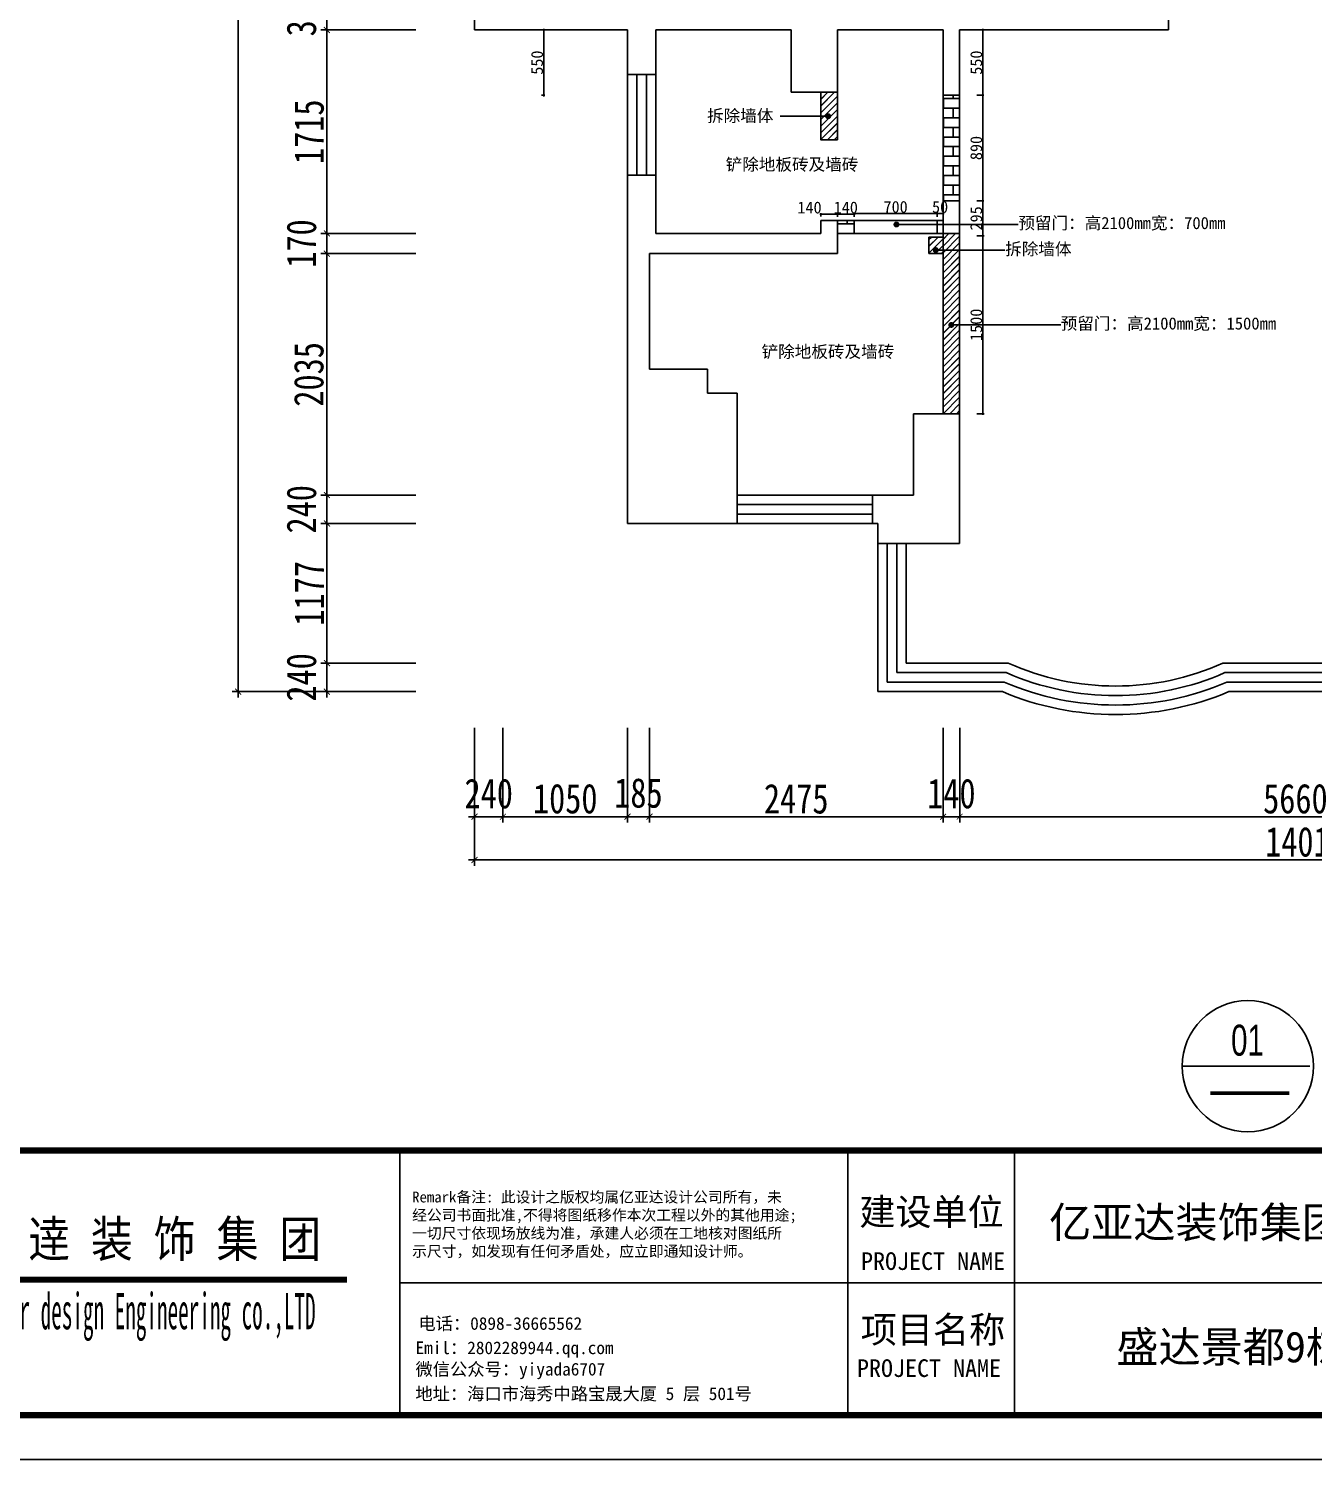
# Model space of a CAD drawing. Header units: millimetres. Extents: x 195858 to 476087, y -765534 to -702383.
# Drawn here: x 252245 to 263075, y -724474 to -712415 of the extents above; entities that cross this region are included whole.
import ezdxf
from ezdxf.enums import TextEntityAlignment as Align

# ---------------------------------------------------------------- set-up
doc = ezdxf.new("R2010")
doc.units = ezdxf.units.MM
doc.header["$PDMODE"] = 3
for name, color, linetype in [('0-01图框模板说明', 2, 'Continuous'), ('0-02图框细线', 136, 'Continuous'), ('250', 250, 'Continuous'), ('TK', 7, 'Continuous'), ('家具1', 2, 'Continuous')]:
    doc.layers.add(name, color=color, linetype=linetype)
doc.styles.add('ar', font='arial.ttf')
doc.styles.add('DIM', font='simhei.ttf', dxfattribs={"width": 0.8})
doc.styles.add('H1', font='')
doc.styles.add('HT', font='simhei.ttf')
doc.styles.get("Standard").update_dxf_attribs({"font": 'simhei.ttf'})
doc.styles.add('黑体', font='simhei.ttf')
doc.styles.get('H1').set_extended_font_data('SimSun')
doc.dimstyles.new('1-10', dxfattribs={"dimscale": 10, "dimtxt": 10, "dimasz": 1, "dimexe": 1, "dimexo": 3, "dimgap": 0.5, "dimtad": 1, "dimtoh": 1, "dimdec": 0, "dimzin": 0, "dimdsep": 46, "dimtxsty": 'Standard', "dimblk": 'ARCHTICK', "dimcen": 0.09, "dimdle": 1, "dimclrd": 3, "dimclre": 3, "dimclrt": 1, "dimadec": 0, "dimazin": 0, "dimtfac": 1, "dimtdec": 0, "dimtix": 1, "dimtmove": 2, "dimatfit": 0, "dimldrblk": 'ARCHTICK', "dimfxl": 5, "dimfxlon": 1, "dimtolj": 1, "dimtzin": 0, "dimarcsym": 1})
doc.dimstyles.new('1-50', dxfattribs={"dimscale": 50, "dimtxt": 5, "dimasz": 1, "dimexe": 1, "dimexo": 0.1, "dimgap": 0.5, "dimtad": 1, "dimdec": 0, "dimdsep": 46, "dimtxsty": 'DIM', "dimblk": 'ARCHTICK', "dimcen": 4, "dimdle": 1, "dimclrd": 3, "dimclre": 3, "dimclrt": 7, "dimadec": 0, "dimazin": 0, "dimtfac": 1, "dimtdec": 0, "dimtmove": 2, "dimatfit": 3, "dimldrblk": 'DOT', "dimfxl": 15, "dimfxlon": 1, "dimarcsym": 0})

# ---------------------------------------------------------------- blocks, each defined once
blk = doc.blocks.new('_ArchTick')
at = {"color": 0, "linetype": 'ByBlock', "const_width": 0.15}
blk.add_lwpolyline([(-0.5, -0.5), (0.5, 0.5)], dxfattribs=at)
blk = doc.blocks.new('*D305')
at = {"layer": '250', "color": 3, "lineweight": -2}
for p, q in [((256003, -718307), (256003, -719107)), ((256243, -718307), (256243, -719107)), ((255953, -719057), (256293, -719057))]:
    blk.add_line(p, q, dxfattribs=at)
at = {"layer": 'Defpoints', "color": 0}
for p in [(256243, -711409), (256003, -711709), (256243, -719057)]:
    blk.add_point(p, dxfattribs=at)
at = {"layer": '250', "color": 3, "lineweight": -2, "xscale": 50, "yscale": 50, "zscale": 50, "rotation": 180}
blk.add_blockref('_ArchTick', (256003, -719057), dxfattribs=at)
at = {"layer": '250', "color": 3, "lineweight": -2, "xscale": 50, "yscale": 50, "zscale": 50}
blk.add_blockref('_ArchTick', (256243, -719057), dxfattribs=at)
at = {"layer": '250', "color": 7, "insert": (256123, -718863), "char_height": 250, "attachment_point": 5, "style": 'DIM'}
blk.add_mtext('240', dxfattribs=at)
blk = doc.blocks.new('_Dot')
at = {"color": 0, "linetype": 'ByBlock', "lineweight": -2}
blk.add_line((-0.5, 0), (-1, 0), dxfattribs=at)
at = {"color": 0, "linetype": 'ByBlock', "const_width": 0.5}
blk.add_lwpolyline([(-0.25, 0, 1), (0.25, 0, 1)], format="xyb", close=True, dxfattribs=at)
blk = doc.blocks.new('*D306')
at = {"layer": '250', "color": 3, "lineweight": -2}
for p, q in [((256243, -718307), (256243, -719107)), ((257293, -718307), (257293, -719107)), ((256193, -719057), (257343, -719057))]:
    blk.add_line(p, q, dxfattribs=at)
at = {"layer": 'Defpoints', "color": 0}
for p in [(256243, -711409), (257293, -715869), (257293, -719057)]:
    blk.add_point(p, dxfattribs=at)
at = {"layer": '250', "color": 3, "lineweight": -2, "xscale": 50, "yscale": 50, "zscale": 50, "rotation": 180}
blk.add_blockref('_ArchTick', (256243, -719057), dxfattribs=at)
at = {"layer": '250', "color": 3, "lineweight": -2, "xscale": 50, "yscale": 50, "zscale": 50}
blk.add_blockref('_ArchTick', (257293, -719057), dxfattribs=at)
at = {"layer": '250', "color": 7, "insert": (256768, -718906), "char_height": 250, "attachment_point": 5, "style": 'DIM'}
blk.add_mtext('1050', dxfattribs=at)
blk = doc.blocks.new('*D307')
at = {"layer": '250', "color": 3, "lineweight": -2}
for p, q in [((257293, -718307), (257293, -719107)), ((257478, -718307), (257478, -719107)), ((257243, -719057), (257528, -719057))]:
    blk.add_line(p, q, dxfattribs=at)
at = {"layer": 'Defpoints', "color": 0}
for p in [(257478, -714569), (257293, -715869), (257478, -719057)]:
    blk.add_point(p, dxfattribs=at)
at = {"layer": '250', "color": 3, "lineweight": -2, "xscale": 50, "yscale": 50, "zscale": 50, "rotation": 180}
blk.add_blockref('_ArchTick', (257293, -719057), dxfattribs=at)
at = {"layer": '250', "color": 3, "lineweight": -2, "xscale": 50, "yscale": 50, "zscale": 50}
blk.add_blockref('_ArchTick', (257478, -719057), dxfattribs=at)
at = {"layer": '250', "color": 7, "insert": (257385, -718858), "char_height": 250, "attachment_point": 5, "style": 'DIM'}
blk.add_mtext('185', dxfattribs=at)
blk = doc.blocks.new('*D308')
at = {"layer": '250', "color": 3, "lineweight": -2}
for p, q in [((257478, -718307), (257478, -719107)), ((259953, -718307), (259953, -719107)), ((257428, -719057), (260003, -719057))]:
    blk.add_line(p, q, dxfattribs=at)
at = {"layer": 'Defpoints', "color": 0}
for p in [(257478, -714569), (259953, -714944), (259953, -719057)]:
    blk.add_point(p, dxfattribs=at)
at = {"layer": '250', "color": 3, "lineweight": -2, "xscale": 50, "yscale": 50, "zscale": 50, "rotation": 180}
blk.add_blockref('_ArchTick', (257478, -719057), dxfattribs=at)
at = {"layer": '250', "color": 3, "lineweight": -2, "xscale": 50, "yscale": 50, "zscale": 50}
blk.add_blockref('_ArchTick', (259953, -719057), dxfattribs=at)
at = {"layer": '250', "color": 7, "insert": (258715, -718907), "char_height": 250, "attachment_point": 5, "style": 'DIM'}
blk.add_mtext('2475', dxfattribs=at)
blk = doc.blocks.new('*D309')
at = {"layer": '250', "color": 3, "lineweight": -2}
for p, q in [((259953, -718307), (259953, -719107)), ((260093, -718307), (260093, -719107)), ((259903, -719057), (260143, -719057))]:
    blk.add_line(p, q, dxfattribs=at)
at = {"layer": 'Defpoints', "color": 0}
for p in [(259953, -714944), (260093, -715806), (260093, -719057)]:
    blk.add_point(p, dxfattribs=at)
at = {"layer": '250', "color": 3, "lineweight": -2, "xscale": 50, "yscale": 50, "zscale": 50, "rotation": 180}
blk.add_blockref('_ArchTick', (259953, -719057), dxfattribs=at)
at = {"layer": '250', "color": 3, "lineweight": -2, "xscale": 50, "yscale": 50, "zscale": 50}
blk.add_blockref('_ArchTick', (260093, -719057), dxfattribs=at)
at = {"layer": '250', "color": 7, "insert": (260023, -718863), "char_height": 250, "attachment_point": 5, "style": 'DIM'}
blk.add_mtext('140', dxfattribs=at)
blk = doc.blocks.new('*D310')
at = {"layer": '250', "color": 3, "lineweight": -2}
for p, q in [((260093, -718307), (260093, -719107)), ((265753, -718307), (265753, -719107)), ((260043, -719057), (265803, -719057))]:
    blk.add_line(p, q, dxfattribs=at)
at = {"layer": 'Defpoints', "color": 0}
for p in [(265753, -714876), (260093, -715806), (265753, -719057)]:
    blk.add_point(p, dxfattribs=at)
at = {"layer": '250', "color": 3, "lineweight": -2, "xscale": 50, "yscale": 50, "zscale": 50, "rotation": 180}
blk.add_blockref('_ArchTick', (260093, -719057), dxfattribs=at)
at = {"layer": '250', "color": 3, "lineweight": -2, "xscale": 50, "yscale": 50, "zscale": 50}
blk.add_blockref('_ArchTick', (265753, -719057), dxfattribs=at)
at = {"layer": '250', "color": 7, "insert": (262923, -718906), "char_height": 250, "attachment_point": 5, "style": 'DIM'}
blk.add_mtext('5660', dxfattribs=at)
blk = doc.blocks.new('*D314')
at = {"layer": '250', "color": 3, "lineweight": -2}
for p, q in [((256003, -718672), (256003, -719472)), ((270013, -718672), (270013, -719472)), ((255953, -719422), (270063, -719422))]:
    blk.add_line(p, q, dxfattribs=at)
at = {"layer": 'Defpoints', "color": 0}
for p in [(256003, -718307), (270013, -718307), (270013, -719422)]:
    blk.add_point(p, dxfattribs=at)
at = {"layer": '250', "color": 3, "lineweight": -2, "xscale": 50, "yscale": 50, "zscale": 50, "rotation": 180}
blk.add_blockref('_ArchTick', (256003, -719422), dxfattribs=at)
at = {"layer": '250', "color": 3, "lineweight": -2, "xscale": 50, "yscale": 50, "zscale": 50}
blk.add_blockref('_ArchTick', (270013, -719422), dxfattribs=at)
at = {"layer": '250', "color": 7, "insert": (263008, -719270), "char_height": 250, "attachment_point": 5, "style": 'DIM'}
blk.add_mtext('14010', dxfattribs=at)
blk = doc.blocks.new('*D315')
at = {"layer": '250', "color": 3, "lineweight": -2}
for p, q in [((255509, -717763), (254709, -717763)), ((254759, -718053), (254759, -717713)), ((255509, -718003), (254709, -718003))]:
    blk.add_line(p, q, dxfattribs=at)
at = {"layer": 'Defpoints', "color": 0}
for p in [(254759, -717763), (261050, -717763), (261860, -718003)]:
    blk.add_point(p, dxfattribs=at)
at = {"layer": '250', "color": 3, "lineweight": -2, "xscale": 50, "yscale": 50, "zscale": 50}
for p, rotation in [((254759, -717763), 90), ((254759, -718003), 270)]:
    blk.add_blockref('_ArchTick', p, dxfattribs=dict(at, rotation=rotation))
at = {"layer": '250', "color": 7, "insert": (254545, -717883), "char_height": 250, "attachment_point": 5, "rotation": 90, "style": 'DIM'}
blk.add_mtext('240', dxfattribs=at)
blk = doc.blocks.new('*D316')
at = {"layer": '250', "color": 3, "lineweight": -2}
for p, q in [((254759, -717813), (254759, -716536)), ((255509, -716586), (254709, -716586)), ((255509, -717763), (254709, -717763))]:
    blk.add_line(p, q, dxfattribs=at)
at = {"layer": 'Defpoints', "color": 0}
for p in [(254759, -716586), (259625, -716586), (261050, -717763)]:
    blk.add_point(p, dxfattribs=at)
at = {"layer": '250', "color": 3, "lineweight": -2, "xscale": 50, "yscale": 50, "zscale": 50}
for p, rotation in [((254759, -716586), 90), ((254759, -717763), 270)]:
    blk.add_blockref('_ArchTick', p, dxfattribs=dict(at, rotation=rotation))
at = {"layer": '250', "color": 7, "insert": (254609, -717175), "char_height": 250, "attachment_point": 5, "rotation": 90, "style": 'DIM'}
blk.add_mtext('1177', dxfattribs=at)
blk = doc.blocks.new('*D317')
at = {"layer": '250', "color": 3, "lineweight": -2}
for p, q in [((254759, -716636), (254759, -716296)), ((255509, -716346), (254709, -716346)), ((255509, -716586), (254709, -716586))]:
    blk.add_line(p, q, dxfattribs=at)
at = {"layer": 'Defpoints', "color": 0}
for p in [(254759, -716346), (259625, -716346), (259625, -716586)]:
    blk.add_point(p, dxfattribs=at)
at = {"layer": '250', "color": 3, "lineweight": -2, "xscale": 50, "yscale": 50, "zscale": 50}
for p, rotation in [((254759, -716346), 90), ((254759, -716586), 270)]:
    blk.add_blockref('_ArchTick', p, dxfattribs=dict(at, rotation=rotation))
at = {"layer": '250', "color": 7, "insert": (254545, -716466), "char_height": 250, "attachment_point": 5, "rotation": 90, "style": 'DIM'}
blk.add_mtext('240', dxfattribs=at)
blk = doc.blocks.new('*D318')
at = {"layer": '250', "color": 3, "lineweight": -2}
for p, q in [((254759, -716396), (254759, -714261)), ((255509, -714311), (254709, -714311)), ((255509, -716346), (254709, -716346))]:
    blk.add_line(p, q, dxfattribs=at)
at = {"layer": 'Defpoints', "color": 0}
for p in [(254759, -714311), (258885, -714311), (259625, -716346)]:
    blk.add_point(p, dxfattribs=at)
at = {"layer": '250', "color": 3, "lineweight": -2, "xscale": 50, "yscale": 50, "zscale": 50}
for p, rotation in [((254759, -714311), 90), ((254759, -716346), 270)]:
    blk.add_blockref('_ArchTick', p, dxfattribs=dict(at, rotation=rotation))
at = {"layer": '250', "color": 7, "insert": (254607, -715329), "char_height": 250, "attachment_point": 5, "rotation": 90, "style": 'DIM'}
blk.add_mtext('2035', dxfattribs=at)
blk = doc.blocks.new('*D319')
at = {"layer": '250', "color": 3, "lineweight": -2}
for p, q in [((255509, -714141), (254709, -714141)), ((254759, -714361), (254759, -714091)), ((255509, -714311), (254709, -714311))]:
    blk.add_line(p, q, dxfattribs=at)
at = {"layer": 'Defpoints', "color": 0}
for p in [(254759, -714141), (258940, -714141), (258885, -714311)]:
    blk.add_point(p, dxfattribs=at)
at = {"layer": '250', "color": 3, "lineweight": -2, "xscale": 50, "yscale": 50, "zscale": 50}
for p, rotation in [((254759, -714141), 90), ((254759, -714311), 270)]:
    blk.add_blockref('_ArchTick', p, dxfattribs=dict(at, rotation=rotation))
at = {"layer": '250', "color": 7, "insert": (254545, -714226), "char_height": 250, "attachment_point": 5, "rotation": 90, "style": 'DIM'}
blk.add_mtext('170', dxfattribs=at)
blk = doc.blocks.new('*D320')
at = {"layer": '250', "color": 3, "lineweight": -2}
for p, q in [((255509, -712426), (254709, -712426)), ((254759, -714191), (254759, -712376)), ((255509, -714141), (254709, -714141))]:
    blk.add_line(p, q, dxfattribs=at)
at = {"layer": 'Defpoints', "color": 0}
for p in [(254759, -712426), (258940, -712426), (258940, -714141)]:
    blk.add_point(p, dxfattribs=at)
at = {"layer": '250', "color": 3, "lineweight": -2, "xscale": 50, "yscale": 50, "zscale": 50}
for p, rotation in [((254759, -712426), 90), ((254759, -714141), 270)]:
    blk.add_blockref('_ArchTick', p, dxfattribs=dict(at, rotation=rotation))
at = {"layer": '250', "color": 7, "insert": (254609, -713284), "char_height": 250, "attachment_point": 5, "rotation": 90, "style": 'DIM'}
blk.add_mtext('1715', dxfattribs=at)
blk = doc.blocks.new('*D321')
at = {"layer": '250', "color": 3, "lineweight": -2}
for p, q in [((254759, -712476), (254759, -712076)), ((255509, -712126), (254709, -712126)), ((255509, -712426), (254709, -712426))]:
    blk.add_line(p, q, dxfattribs=at)
at = {"layer": 'Defpoints', "color": 0}
for p in [(254759, -712126), (258910, -712126), (258940, -712426)]:
    blk.add_point(p, dxfattribs=at)
at = {"layer": '250', "color": 3, "lineweight": -2, "xscale": 50, "yscale": 50, "zscale": 50}
for p, rotation in [((254759, -712126), 90), ((254759, -712426), 270)]:
    blk.add_blockref('_ArchTick', p, dxfattribs=dict(at, rotation=rotation))
at = {"layer": '250', "color": 7, "insert": (254545, -712276), "char_height": 250, "attachment_point": 5, "rotation": 90, "style": 'DIM'}
blk.add_mtext('300', dxfattribs=at)
blk = doc.blocks.new('*D327')
at = {"layer": '250', "color": 3, "lineweight": -2}
for p, q in [((254011, -705678), (254011, -718053)), ((254761, -705728), (253961, -705728)), ((254761, -718003), (253961, -718003))]:
    blk.add_line(p, q, dxfattribs=at)
at = {"layer": 'Defpoints', "color": 0}
for p in [(255551, -705728), (254011, -718003), (255151, -718003)]:
    blk.add_point(p, dxfattribs=at)
at = {"layer": '250', "color": 3, "lineweight": -2, "xscale": 50, "yscale": 50, "zscale": 50}
for p, rotation in [((254011, -705728), 90), ((254011, -718003), 270)]:
    blk.add_blockref('_ArchTick', p, dxfattribs=dict(at, rotation=rotation))
at = {"layer": '250', "color": 7, "insert": (253861, -711866), "char_height": 250, "attachment_point": 5, "rotation": 90, "style": 'DIM'}
blk.add_mtext('12275', dxfattribs=at)
blk = doc.blocks.new('A$C277C16EF')
at = {"layer": '0-01图框模板说明', "color": 2, "const_width": 49}
blk.add_lwpolyline([(-338, 19745), (-338, 338), (-28062, 338), (-28062, 19745)], close=True, dxfattribs=at)
blk.add_lwpolyline([(-338, 2367), (-28066, 2367)], dxfattribs=at)
at = {"layer": '0-02图框细线'}
for p, q in [((-21553, 338), (-21553, 2367)), ((-18119, 327), (-18119, 2367)), ((-16842, 327), (-16842, 2367)), ((-21553, 1352), (-338, 1352))]:
    blk.add_line(p, q, dxfattribs=at)
blk.add_lwpolyline([(0, 20083), (0, 0), (-28400, 0), (-28400, 20083)], close=True, dxfattribs=at)
at = {"layer": '0-02图框细线', "ltscale": 0.2, "const_width": 45}
blk.add_lwpolyline([(-26342, 1377), (-21957, 1377)], dxfattribs=at)
at = {"layer": '0-02图框细线'}
for s, insert, char_height, attachment_point in [('{\\fSimHei|b0|i0|c134|p2;Remark备注: 此设计之版权均属亿亚达设计公司所有，未\\P经公司书面批准,不得将图纸移作本次工程以外的其他用途;\\P一切尺寸依现场放线为准，承建人必须在工地核对图纸所\\P示尺寸，如发现有任何矛盾处，应立即通知设计师。}', (-21458, 1541), 83.12, 7), ('{\\fSimSun|b0|i0|c134|p2;建设单位}', (-18031, 1885), 202.86, 4), ('{\\fSimSun|b0|i0|c134|p2;PROJECT NAME}', (-18018, 1518), 135.24, 4), ('{\\fSimSun|b0|i0|c134|p2;电话：0898-36665562  }', (-21410, 1036), 96.98, 4), ('{\\fSimSun|b0|i0|c134|p2;项目名称}', (-18020, 983), 202.86, 4), ('{\\fSimSun|b0|i0|c134|p2;Emil：2802289944.qq.com}', (-21432, 841), 96.98, 4), ('{\\fSimSun|b0|i0|c134|p2;PROJECT NAME}', (-18049, 698), 135.24, 4), ('{\\fSimSun|b0|i0|c134|p2;微信公众号：yiyada6707}', (-21432, 677), 96.98, 4), ('{\\fSimSun|b0|i0|c134|p2;地址：海口市海秀中路宝晟大厦 5 层 501号}', (-21433, 497), 96.98, 4)]:
    blk.add_mtext(s, dxfattribs=dict(at, insert=insert, char_height=char_height, attachment_point=attachment_point))
at = {"layer": '0-02图框细线', "char_height": 236.67, "attachment_point": 5, "style": '黑体'}
for s, insert in [('亿亚达装饰集团海南分公司', (-14640, 1802)), ('{\\fSimSun|b0|i0|c134|p2;盛达景都9栋1402房}', (-14690, 849))]:
    blk.add_mtext(s, dxfattribs=dict(at, insert=insert))
at = {"layer": 'TK', "color": 150, "style": 'H1'}
for s, width, p in [('江 苏 億 亞 逹 装 饰 集 团', 0.85, (-26327, 1551)), ('jiangsu  Yiyada Interior design Engineering co.,LTD', 0.43, (-26331, 997))]:
    blk.add_text(s, height=277.07, dxfattribs=dict(at, width=width)).set_placement(p)
blk = doc.blocks.new('*D338')
at = {"layer": '250', "color": 3, "lineweight": -2}
for p, q in [((260239, -714161), (260299, -714161)), ((260289, -715671), (260289, -714151)), ((260239, -715661), (260299, -715661))]:
    blk.add_line(p, q, dxfattribs=at)
at = {"layer": 'Defpoints', "color": 0}
for p in [(260036, -714161), (260289, -714161), (259703, -715661)]:
    blk.add_point(p, dxfattribs=at)
at = {"layer": '250', "color": 3, "lineweight": -2, "xscale": 10, "yscale": 10, "zscale": 10}
for p, rotation in [((260289, -714161), 90), ((260289, -715661), 270)]:
    blk.add_blockref('_ArchTick', p, dxfattribs=dict(at, rotation=rotation))
at = {"layer": '250', "color": 1, "insert": (260233, -714911), "char_height": 100, "attachment_point": 5, "rotation": 90}
blk.add_mtext('\\A1;1500', dxfattribs=at)
blk = doc.blocks.new('*D339')
at = {"layer": '250', "color": 3, "lineweight": -2}
for p, q in [((259063, -713979), (259053, -713979)), ((259063, -714001), (259063, -713969)), ((259063, -713979), (259203, -713979)), ((259203, -714001), (259203, -713969)), ((259203, -713979), (259213, -713979))]:
    blk.add_line(p, q, dxfattribs=at)
at = {"layer": 'Defpoints', "color": 0}
for p in [(259063, -714031), (259203, -713979), (259203, -714031)]:
    blk.add_point(p, dxfattribs=at)
at = {"layer": '250', "color": 3, "lineweight": -2, "xscale": 10, "yscale": 10, "zscale": 10}
blk.add_blockref('_ArchTick', (259063, -713979), dxfattribs=at)
at = {"layer": '250', "color": 3, "lineweight": -2, "xscale": 10, "yscale": 10, "zscale": 10, "rotation": 180}
blk.add_blockref('_ArchTick', (259203, -713979), dxfattribs=at)
at = {"layer": '250', "color": 1, "insert": (259133, -713923), "char_height": 100, "attachment_point": 5}
blk.add_mtext('\\A1;140', dxfattribs=at)
blk = doc.blocks.new('*D340')
at = {"layer": '250', "color": 3, "lineweight": -2}
for p, q in [((258923, -713979), (258913, -713979)), ((258923, -713999), (258923, -713969)), ((259063, -713979), (258923, -713979)), ((259063, -713999), (259063, -713969)), ((259063, -713979), (259073, -713979))]:
    blk.add_line(p, q, dxfattribs=at)
at = {"layer": 'Defpoints', "color": 0}
for p in [(258923, -713979), (258923, -714029), (259063, -714029)]:
    blk.add_point(p, dxfattribs=at)
at = {"layer": '250', "color": 3, "lineweight": -2, "xscale": 10, "yscale": 10, "zscale": 10}
blk.add_blockref('_ArchTick', (258923, -713979), dxfattribs=at)
at = {"layer": '250', "color": 3, "lineweight": -2, "xscale": 10, "yscale": 10, "zscale": 10, "rotation": 180}
blk.add_blockref('_ArchTick', (259063, -713979), dxfattribs=at)
at = {"layer": '250', "color": 1, "insert": (258827, -713923), "char_height": 100, "attachment_point": 5}
blk.add_mtext('\\A1;140', dxfattribs=at)
blk = doc.blocks.new('*D341')
at = {"layer": '250', "color": 3, "lineweight": -2}
for p, q in [((259193, -713974), (259913, -713974)), ((259203, -714001), (259203, -713964)), ((259903, -714001), (259903, -713964))]:
    blk.add_line(p, q, dxfattribs=at)
at = {"layer": 'Defpoints', "color": 0}
for p in [(259203, -714031), (259903, -713974), (259903, -714031)]:
    blk.add_point(p, dxfattribs=at)
at = {"layer": '250', "color": 3, "lineweight": -2, "xscale": 10, "yscale": 10, "zscale": 10, "rotation": 180}
blk.add_blockref('_ArchTick', (259203, -713974), dxfattribs=at)
at = {"layer": '250', "color": 3, "lineweight": -2, "xscale": 10, "yscale": 10, "zscale": 10}
blk.add_blockref('_ArchTick', (259903, -713974), dxfattribs=at)
at = {"layer": '250', "color": 1, "insert": (259553, -713918), "char_height": 100, "attachment_point": 5}
blk.add_mtext('\\A1;700', dxfattribs=at)
blk = doc.blocks.new('*D342')
at = {"layer": '250', "color": 3, "lineweight": -2}
for p, q in [((259903, -713974), (259893, -713974)), ((259903, -714001), (259903, -713964)), ((259903, -713974), (259953, -713974)), ((259953, -714001), (259953, -713964)), ((259953, -713974), (259963, -713974))]:
    blk.add_line(p, q, dxfattribs=at)
at = {"layer": 'Defpoints', "color": 0}
for p in [(259903, -714031), (259953, -713974), (259953, -714031)]:
    blk.add_point(p, dxfattribs=at)
at = {"layer": '250', "color": 3, "lineweight": -2, "xscale": 10, "yscale": 10, "zscale": 10}
blk.add_blockref('_ArchTick', (259903, -713974), dxfattribs=at)
at = {"layer": '250', "color": 3, "lineweight": -2, "xscale": 10, "yscale": 10, "zscale": 10, "rotation": 180}
blk.add_blockref('_ArchTick', (259953, -713974), dxfattribs=at)
at = {"layer": '250', "color": 1, "insert": (259928, -713918), "char_height": 100, "attachment_point": 5}
blk.add_mtext('\\A1;50', dxfattribs=at)
blk = doc.blocks.new('*D344')
at = {"layer": '250', "color": 3, "lineweight": -2}
for p, q in [((260269, -713866), (260298, -713866)), ((260288, -714171), (260288, -713856)), ((260269, -714161), (260298, -714161))]:
    blk.add_line(p, q, dxfattribs=at)
at = {"layer": 'Defpoints', "color": 0}
for p in [(260239, -713866), (260288, -713866), (260239, -714161)]:
    blk.add_point(p, dxfattribs=at)
at = {"layer": '250', "color": 3, "lineweight": -2, "xscale": 10, "yscale": 10, "zscale": 10}
for p, rotation in [((260288, -713866), 90), ((260288, -714161), 270)]:
    blk.add_blockref('_ArchTick', p, dxfattribs=dict(at, rotation=rotation))
at = {"layer": '250', "color": 1, "insert": (260233, -714014), "char_height": 100, "attachment_point": 5, "rotation": 90}
blk.add_mtext('\\A1;295', dxfattribs=at)
blk = doc.blocks.new('*D345')
at = {"layer": '250', "color": 3, "lineweight": -2}
for p, q in [((260238, -712976), (260298, -712976)), ((260288, -713876), (260288, -712966)), ((260238, -713866), (260298, -713866))]:
    blk.add_line(p, q, dxfattribs=at)
at = {"layer": 'Defpoints', "color": 0}
for p in [(260093, -712976), (260288, -712976), (260093, -713866)]:
    blk.add_point(p, dxfattribs=at)
at = {"layer": '250', "color": 3, "lineweight": -2, "xscale": 10, "yscale": 10, "zscale": 10}
for p, rotation in [((260288, -712976), 90), ((260288, -713866), 270)]:
    blk.add_blockref('_ArchTick', p, dxfattribs=dict(at, rotation=rotation))
at = {"layer": '250', "color": 1, "insert": (260233, -713421), "char_height": 100, "attachment_point": 5, "rotation": 90}
blk.add_mtext('\\A1;890', dxfattribs=at)
blk = doc.blocks.new('*D346')
at = {"layer": '250', "color": 3, "lineweight": -2}
for p, q in [((256637, -712426), (256577, -712426)), ((256587, -712986), (256587, -712416)), ((256567, -712976), (256597, -712976))]:
    blk.add_line(p, q, dxfattribs=at)
at = {"layer": 'Defpoints', "color": 0}
for p in [(256587, -712426), (293072, -712426), (256537, -712976)]:
    blk.add_point(p, dxfattribs=at)
at = {"layer": '250', "color": 3, "lineweight": -2, "xscale": 10, "yscale": 10, "zscale": 10}
for p, rotation in [((256587, -712426), 90), ((256587, -712976), 270)]:
    blk.add_blockref('_ArchTick', p, dxfattribs=dict(at, rotation=rotation))
at = {"layer": '250', "color": 1, "insert": (256531, -712701), "char_height": 100, "attachment_point": 5, "rotation": 90}
blk.add_mtext('\\A1;550', dxfattribs=at)
blk = doc.blocks.new('*D347')
at = {"layer": '250', "color": 3, "lineweight": -2}
for p, q in [((260268, -712426), (260298, -712426)), ((260288, -712986), (260288, -712416)), ((260268, -712976), (260298, -712976))]:
    blk.add_line(p, q, dxfattribs=at)
at = {"layer": 'Defpoints', "color": 0}
for p in [(260238, -712426), (260288, -712426), (260238, -712976)]:
    blk.add_point(p, dxfattribs=at)
at = {"layer": '250', "color": 3, "lineweight": -2, "xscale": 10, "yscale": 10, "zscale": 10}
for p, rotation in [((260288, -712426), 90), ((260288, -712976), 270)]:
    blk.add_blockref('_ArchTick', p, dxfattribs=dict(at, rotation=rotation))
at = {"layer": '250', "color": 1, "insert": (260233, -712701), "char_height": 100, "attachment_point": 5, "rotation": 90}
blk.add_mtext('\\A1;550', dxfattribs=at)

msp = doc.modelspace()

# ---------------------------------------------------------------- hatches: boundary and pattern name
at = {"layer": '250'}
h = msp.add_hatch(dxfattribs=at)
h.set_pattern_fill('JIS_LC_20', color=2, scale=2, style=0, double=1)
h.set_pattern_definition([(45, (258922.538, -714311.016), (-28.2843, 28.2843), []), (45, (258923.338, -714311.016), (-28.2843, 28.2843), [])])
h.paths.add_polyline_path([(259062.5, -713351), (258922.5, -713351), (258922.5, -712951), (259062.5, -712951)])
edge = h.paths.add_edge_path()
edge.add_line((259832.5, -714171), (259952.5, -714171))
edge.add_line((259832.5, -714311), (259832.5, -714171))
edge.add_line((259952.5, -714311), (259832.5, -714311))
h = msp.add_hatch(dxfattribs=at)
h.set_pattern_fill('AR-B816', color=2, scale=0.4, style=0, double=1)
h.set_pattern_definition([(0, (259062.54, -714141.016), (0, 81.28), []), (90, (259062.54, -714141.016), (-81.28, 81.28), [81.28, -81.28])])
h.paths.add_polyline_path([(259202.5, -714141), (259062.5, -714141), (259062.5, -714031), (259202.5, -714031)])
h.paths.add_polyline_path([(259952.5, -712976), (260092.5, -712976), (260092.5, -713866), (259952.5, -713866)])
h = msp.add_hatch(dxfattribs=at)
h.set_pattern_fill('JIS_LC_20', color=2, scale=2, style=0, double=1)
h.set_pattern_definition([(45, (259952.538, -715661.016), (-28.2843, 28.2843), []), (45, (259953.338, -715661.016), (-28.2843, 28.2843), [])])
h.paths.add_polyline_path([(259952.5, -714141), (260092.5, -714141), (260092.5, -715661), (259952.5, -715661)])

# ---------------------------------------------------------------- linework, layer by layer
at = {"color": 2}
msp.add_line((261968.2, -721160.4), (263044.2, -721160.4), dxfattribs=at)
at = {"color": 150}
msp.add_circle((262521.4, -721160.4), 553.2, dxfattribs=at)
at = {"layer": '250', "color": 3}
for p, q in [((256002.5, -708318), (256002.5, -712426)), ((257292.5, -712801), (257292.5, -713651)), ((257372.5, -712801), (257372.5, -713651)), ((257452.5, -713651), (257452.5, -712801)), ((257532.5, -713651), (257532.5, -712801)), ((258217.5, -716346), (259357.5, -716346)), ((258217.5, -716426), (259357.5, -716426)), ((258217.5, -716506), (259357.5, -716506)), ((258217.5, -716586), (259357.5, -716586)), ((259402.5, -716753), (259402.5, -718003)), ((259482.5, -716753), (259482.5, -717923)), ((259562.5, -716753), (259562.5, -717843)), ((259642.5, -716753), (259642.5, -717763)), ((259642.5, -717763), (260502.5, -717763)), ((263172.5, -717763), (262312.5, -717763)), ((259562.5, -717843), (260485.6, -717843)), ((263252.5, -717843), (262329.5, -717843)), ((259402.5, -718003), (260452.7, -718003)), ((259482.5, -717923), (260469, -717923)), ((263332.5, -717923), (262346.1, -717923)), ((263412.5, -718003), (262362.4, -718003))]:
    msp.add_line(p, q, dxfattribs=at)
at = {"layer": '250', "color": 0}
for p, q in [((261852.5, -709618), (261852.5, -712426)), ((257292.5, -712426), (256002.5, -712426)), ((257292.5, -712801), (257292.5, -712426)), ((257532.5, -712426), (257532.5, -712801)), ((258672.5, -712426), (257532.5, -712426)), ((258672.5, -712951), (258672.5, -712426)), ((259062.5, -712426), (259062.5, -712951)), ((259952.5, -712426), (259062.5, -712426)), ((259062.5, -712426), (259062.5, -713351)), ((259952.5, -714031), (259952.5, -712426)), ((261852.5, -712426), (260092.5, -712426)), ((260092.5, -712426), (260092.5, -712976)), ((257532.5, -712801), (257292.5, -712801)), ((260092.5, -714141), (260092.5, -712776)), ((259062.5, -712951), (258672.5, -712951)), ((258922.5, -713351), (258922.5, -712951)), ((259952.5, -712976), (260092.5, -712976)), ((259062.5, -713351), (258922.5, -713351)), ((257532.5, -713651), (257292.5, -713651)), ((257292.5, -713651), (257292.5, -716586)), ((257532.5, -713651), (257532.5, -714141)), ((260092.5, -713866), (259952.5, -713866)), ((259062.5, -714031), (258922.5, -714031)), ((258922.5, -714031), (258922.5, -714141)), ((259062.5, -714031), (258922.5, -714031)), ((258922.5, -714031), (258922.5, -714141)), ((259062.5, -714031), (259062.5, -714311)), ((259062.5, -714031), (259202.5, -714031)), ((259062.5, -714031), (259062.5, -714311)), ((259202.5, -714141), (259202.5, -714031)), ((259902.5, -714141), (259902.5, -714031)), ((259902.5, -714031), (259952.5, -714031)), ((257532.5, -714141), (258922.5, -714141)), ((259832.5, -714311), (259832.5, -714171)), ((259832.5, -714171), (259952.5, -714171)), ((259062.5, -714311), (257477.5, -714311)), ((257477.5, -714311), (257477.5, -715286)), ((259952.5, -714311), (259832.5, -714311)), ((257477.5, -715286), (257967.5, -715286)), ((257967.5, -715286), (257967.5, -715486)), ((257967.5, -715486), (258217.5, -715486)), ((258217.5, -715486), (258217.5, -716346)), ((259702.5, -715661), (259952.5, -715661)), ((259702.5, -715661), (259702.5, -716346)), ((260092.5, -716523), (260092.5, -715661)), ((258217.5, -716346), (258217.5, -716586)), ((259357.5, -716346), (259702.5, -716346)), ((259357.5, -716346), (259357.5, -716586)), ((260092.5, -716753), (260092.5, -716523)), ((257977.5, -716586), (257292.5, -716586)), ((258217.5, -716586), (257977.5, -716586)), ((259357.5, -716586), (259402.5, -716586)), ((259402.5, -716753), (259402.5, -716586)), ((260092.5, -716591), (260092.5, -716591)), ((259642.5, -716753), (259402.5, -716753)), ((260092.5, -716753), (259642.5, -716753))]:
    msp.add_line(p, q, dxfattribs=at)
at = {"layer": '250', "color": 2}
msp.add_line((259952.5, -714141), (259952.5, -714031), dxfattribs=at)
at = {"layer": '250', "color": 1}
msp.add_line((259952.5, -715661), (260092.5, -715661), dxfattribs=at)
at = {"layer": '250', "color": 2}
for points in [[(259062.5, -713351), (258922.5, -713351), (258922.5, -712951), (259062.5, -712951)], [(259952.5, -712976), (260092.5, -712976), (260092.5, -713866), (259952.5, -713866)], [(259202.5, -714141), (259062.5, -714141), (259062.5, -714031), (259202.5, -714031)], [(259202.5, -714031), (259902.5, -714031), (259902.5, -714141), (259202.5, -714141)], [(259952.5, -714141), (260092.5, -714141), (260092.5, -715661), (259952.5, -715661)]]:
    msp.add_lwpolyline(points, close=True, dxfattribs=at)
at = {"layer": '250', "color": 0}
for points in [[(259062.5, -714141), (259202.5, -714141)], [(259902.5, -714141), (260092.5, -714141)]]:
    msp.add_lwpolyline(points, dxfattribs=at)
at = {"layer": '250', "color": 250}
msp.add_lwpolyline([(259952.5, -714141), (260092.5, -714141), (260092.5, -715661), (259952.5, -715661)], close=True, dxfattribs=at)
at = {"layer": '250', "color": 3}
for radius, start, end in [(2217.2, 245.90982, 294.09018), (2297.2, 246.33919, 293.66081), (2457.2, 247.13325, 292.86675), (2377.2, 246.74638, 293.25362)]:
    msp.add_arc((261407.5, -715738.9), radius, start, end, dxfattribs=at)

# ---------------------------------------------------------------- block references
at = {"layer": '250', "color": 7, "xscale": 1.099999999998545, "yscale": 1.100000000005821, "zscale": 1.1}
msp.add_blockref('A$C277C16EF', (279081.4, -724474), dxfattribs=at)

# ---------------------------------------------------------------- texts
at = {"color": 2, "style": 'ar', "width": 0.680032}
msp.add_attdef('01', text='02', height=261.36, dxfattribs=at).set_placement((262381, -721071.3), (262657.2, -721071.3), align=Align.FIT)
at = {"color": 2, "style": 'ar', "width": 7.452088, "flags": 8}
msp.add_attdef('-', text='-', height=261.4, dxfattribs=at).set_placement((262086.1, -721489), (262992.1, -721489), align=Align.FIT)
at = {"layer": '家具1', "style": 'HT'}
for s, height, p in [('拆除墙体', 102.53, (257963.6, -713200.1)), ('铲除地板砖及墙砖', 102.53, (258120.3, -713610.5)), ('预留门：高2100mm宽：700mm', 102.532, (260587.4, -714104.3)), ('拆除墙体', 102.53, (260476.6, -714323.2)), ('预留门：高2100mm宽：1500mm', 102.532, (260944.8, -714950.8)), ('铲除地板砖及墙砖', 102.53, (258423.1, -715188.1))]:
    msp.add_text(s, height=height, dxfattribs=at).set_placement(p)

# ---------------------------------------------------------------- dimensions: what is measured, and where the dimension line sits
at = {"layer": '250', "color": 0}
for base, p1, p2, angle, picture, middle in [((254011.4, -718003), (255551.4, -705728), (255151.4, -718003), 90, '*D327', (253861.4, -711865.5)), ((254758.5, -712126), (258940.2, -712426), (258910.2, -712126), 270, '*D321', (254544.6, -712276)), ((254758.5, -712426), (258940.2, -714141), (258940.2, -712426), 270, '*D320', (254608.5, -713283.5)), ((254758.5, -714141), (258885.2, -714311), (258940.2, -714141), 270, '*D319', (254544.6, -714226)), ((254758.5, -714311), (259625.2, -716346), (258885.2, -714311), 270, '*D318', (254607.1, -715328.5)), ((254758.5, -716346), (259625.2, -716586), (259625.2, -716346), 270, '*D317', (254544.6, -716466)), ((254758.5, -716586), (261050.2, -717763), (259625.2, -716586), 270, '*D316', (254608.5, -717174.5)), ((254758.5, -717763), (261859.8, -718003), (261050.2, -717763), 270, '*D315', (254544.6, -717883))]:
    dim = msp.add_linear_dim(base=base, p1=p1, p2=p2, angle=angle, dimstyle='1-50', dxfattribs=at)
    dim.commit()
    dim.dimension.update_dxf_attribs({"geometry": picture, "text_midpoint": middle})
for base, p1, p2, picture, middle in [((256242.5, -719057.2), (256002.5, -711708.5), (256242.5, -711408.5), '*D305', (256122.5, -718862.7)), ((257477.5, -719057.2), (257292.5, -715868.5), (257477.5, -714568.5), '*D307', (257385, -718858.5)), ((260092.5, -719057.2), (259952.5, -714943.5), (260092.5, -715805.5), '*D309', (260022.5, -718862.7))]:
    dim = msp.add_linear_dim(base=base, p1=p1, p2=p2, dimstyle='1-50', dxfattribs=at)
    dim.commit()
    dim.dimension.update_dxf_attribs({"geometry": picture, "text_midpoint": middle, "dimtype": 160})
for base, p1, p2, picture, middle in [((257292.5, -719057.2), (256242.5, -711408.5), (257292.5, -715868.5), '*D306', (256767.5, -718905.8)), ((259952.5, -719057.2), (257477.5, -714568.5), (259952.5, -714943.5), '*D308', (258715, -718907.2)), ((265752.5, -719057.2), (260092.5, -715805.5), (265752.5, -714875.5), '*D310', (262922.5, -718905.8)), ((270012.5, -719421.6), (256002.5, -718307.2), (270012.5, -718307.2), '*D314', (263007.5, -719270.2))]:
    dim = msp.add_linear_dim(base=base, p1=p1, p2=p2, dimstyle='1-50', dxfattribs=at)
    dim.commit()
    dim.dimension.update_dxf_attribs({"geometry": picture, "text_midpoint": middle})
at = {"layer": '250', "color": 2}
for base, p1, p2, picture, middle in [((256587, -712426), (256537, -712976), (293072.4, -712426), '*D346', (256531.5, -712701)), ((260288.1, -712426), (260238.1, -712976), (260238.1, -712426), '*D347', (260232.5, -712701)), ((260288.1, -712976), (260092.5, -713866), (260092.5, -712976), '*D345', (260232.5, -713421)), ((260288.1, -713866), (260239, -714161), (260239, -713866), '*D344', (260233.1, -714013.5)), ((260289, -714161), (259702.5, -715661), (260036.3, -714161), '*D338', (260233.4, -714911))]:
    dim = msp.add_linear_dim(base=base, p1=p1, p2=p2, angle=90, dimstyle='1-10', dxfattribs=at)
    dim.commit()
    dim.dimension.update_dxf_attribs({"geometry": picture, "text_midpoint": middle})
dim = msp.add_linear_dim(base=(258922.5, -713979), p1=(259062.5, -714029), p2=(258922.5, -714029), dimstyle='1-10', dxfattribs=at)
dim.commit()
dim.dimension.update_dxf_attribs({"geometry": '*D340', "text_midpoint": (258826.7, -713923.4), "dimtype": 160})
for base, p1, p2, picture, middle in [((259202.5, -713979), (259062.5, -714031), (259202.5, -714031), '*D339', (259132.5, -713923.4)), ((259902.5, -713974), (259202.5, -714031), (259902.5, -714031), '*D341', (259552.5, -713918.4)), ((259952.5, -713974), (259902.5, -714031), (259952.5, -714031), '*D342', (259927.5, -713918.4))]:
    dim = msp.add_linear_dim(base=base, p1=p1, p2=p2, dimstyle='1-10', dxfattribs=at)
    dim.commit()
    dim.dimension.update_dxf_attribs({"geometry": picture, "text_midpoint": middle})

# ---------------------------------------------------------------- leaders
for points, override in [([(258984.6, -713153.2), (258580.7, -713153.2)], {"dimtad": 0}), ([(259559.7, -714065.7), (260587.4, -714065.7)], {"dimgap": 0.5, "dimtad": 0}), ([(259891.5, -714281.2), (260473.1, -714281.2)], {"dimgap": 0.5, "dimtad": 0}), ([(260022.5, -714912.2), (260944.8, -714912.2)], {"dimgap": 0.5, "dimtad": 0})]:
    msp.add_leader(points, dimstyle='1-50', override=override, dxfattribs=at)

doc.saveas('drawing.dxf')
